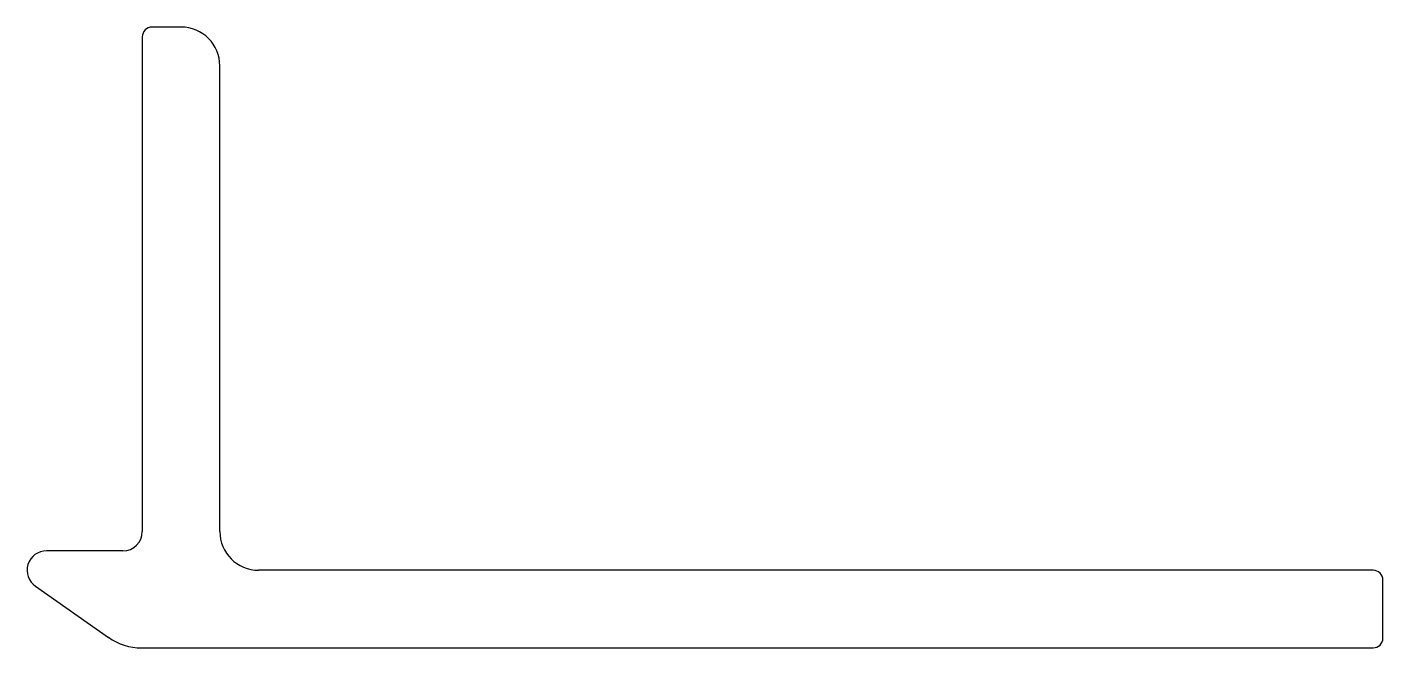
# Model space of a CAD drawing. Extents: x 1160.6 to 1230.6, y 1953.8 to 1985.8.
import ezdxf

# ---------------------------------------------------------------- set-up
doc = ezdxf.new("R2010")
doc.units = 0
doc.layers.get('0').update_dxf_attribs({"linetype": 'CONTINUOUS'})

msp = doc.modelspace()

# ---------------------------------------------------------------- linework, layer by layer
for p, q in [((1168.558, 1985.808), (1167.058, 1985.808)), ((1166.558, 1985.308), (1166.558, 1959.808)), ((1170.558, 1959.808), (1170.558, 1983.808)), ((1165.558, 1958.808), (1161.614, 1958.808)), ((1230.058, 1957.808), (1172.558, 1957.808)), ((1230.558, 1954.308), (1230.558, 1957.308)), ((1161.05, 1956.982), (1164.808, 1954.35)), ((1166.529, 1953.808), (1230.058, 1953.808))]:
    msp.add_line(p, q)
for centre, radius, start, end in [((1167.058, 1985.308), 0.5, 90, 180), ((1168.558, 1983.808), 2, 0, 90), ((1165.558, 1959.808), 1, 270, 0), ((1172.558, 1959.808), 2, 180, 270), ((1161.614, 1957.808), 1, 90, 235.65712), ((1230.058, 1957.308), 0.5, 0, 90), ((1166.529, 1956.808), 3, 234.9987, 270), ((1230.058, 1954.308), 0.5, 270, 0)]:
    msp.add_arc(centre, radius, start, end)

doc.saveas('drawing.dxf')
